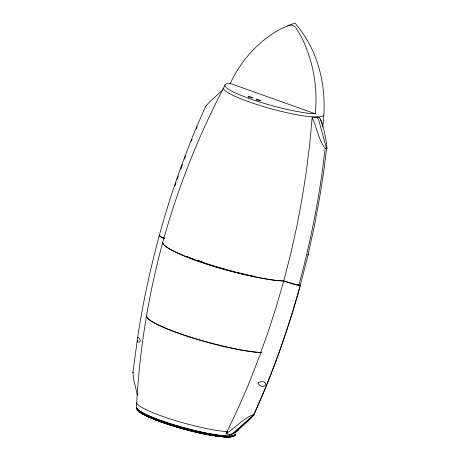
<?xml version="1.0" encoding="UTF-8"?>
<svg xmlns="http://www.w3.org/2000/svg" width="460" height="460" viewBox="0 0 460 460"><rect width="100%" height="100%" fill="white"/><g stroke="black" fill="none" stroke-linecap="round" stroke-linejoin="round"><path stroke-width="0.69" d="M136.488 407.037C139.276 351.497 148.12 296.303 162.679 242.638A69.713 10.062 15.3 0 0 204.481 263.425A69.713 10.062 15.3 0 0 277.76 280.715C285.591 280.364 292.485 284.935 300.202 285.597A819.887 719.63 89.8 0 1 261.993 396.261L253.655 415.156L232.915 433.648L230.305 434.769L226.429 433.901L226.124 433.481L236.227 412.516L247.451 387.078L260.964 352.642L255.288 352.205A65.906 9.516 15.3 0 1 186.018 335.857A65.906 9.516 15.3 0 1 146.498 316.21M322.69 127.081C327.347 93.115 320.948 56.971 299.92 29.279L294.975 23L287.701 25.771M312.122 117.84C317.176 127.598 318.193 139.506 325.145 148.396L327.112 148.39C325.64 137.954 324.191 126.822 319.418 117.375L316.192 117.053L312.702 117.398L312.122 117.84L309.954 141.91L306.504 170.108L302.157 198.151L296.913 225.986L290.789 253.592L283.791 280.922L277.805 280.542A69.713 10.062 15.3 0 1 204.527 263.252A69.713 10.062 15.3 0 1 162.731 242.466C177.715 188.077 198.599 135.349 224.888 85.433M137.373 395.134L133.843 380.035L132.888 372.623L137.603 337.801C142.709 303.381 150.23 269.359 159.212 235.756L159.752 235.595M325.145 148.396L322.558 169.527A819.358 719.164 89.8 0 1 298.822 285.269L283.791 280.922M283.739 281.094L275.873 308.119L267.151 334.799L260.688 352.55M174.915 186.093L176.036 182.666M177.14 179.291L178.359 175.939M180.797 169.234L182.505 164.542M184.454 159.183L185.679 155.831M137.603 337.801C138.558 336.208 140.317 340.055 140.323 340.952L139.604 341.889L137.919 342.2L137.304 341.768L137.178 340.544M191.383 141.249L192.177 139.271M196.42 128.714L197.213 126.73M222.657 89.999L210.024 101.562L205.85 105.926L197.443 124.988A819.358 719.164 89.8 0 0 159.258 235.577L160.925 236.785L164.674 238.418M226.929 436.891L228.631 436.701L229.96 434.763L232.961 433.475L253.707 414.983L262.039 396.089A819.887 719.63 89.8 0 0 300.248 285.424L307.567 256.858L313.967 228.011L319.447 198.915L323.995 169.608L326.565 148.661L318.722 119.991L316.986 117.133M235.025 432.952L250.021 419.278L254.196 414.914L253.707 414.983M238.361 430.048L234.956 432.831L229.96 434.763M226.124 433.481C235.169 428.076 242.316 419.399 252.183 415.098L253.655 415.156M132.888 372.623L133.434 372.353M308.085 254.524L308.625 254.363M307.981 254.984L308.522 254.823L308.137 254.357M159.258 235.577L159.798 235.416M205.85 105.926L206.344 105.857M230.236 83.473L226.521 83.887A51.175 7.389 15.3 0 0 249.768 98.699A51.175 7.389 15.3 0 0 309.367 113.384L315.307 113.758A125.948 110.544 89.8 0 0 300.984 36.254L296.878 29.296C295.188 25.645 291.145 23.862 287.506 25.961L280.657 29.02A125.948 110.544 89.8 0 0 230.236 83.473L315.307 113.758M298.822 285.269L300.248 285.424L298.937 284.953M227.401 433.032L227.982 433.147M296.913 284.43L300.202 285.597M164.628 238.59L160.879 236.957L159.212 235.756M320.712 119.353L322.115 123.901M227.717 431.71A52.457 7.573 15.3 0 1 171.333 419.319A52.457 7.573 15.3 0 1 136.775 402.672M261.798 352.573A65.906 9.516 15.3 0 1 190.762 337.203A65.906 9.516 15.3 0 1 146.55 316.031M252.661 275.971A66.545 9.608 15.3 0 1 247.589 274.873M246.192 274.562A66.545 9.608 15.3 0 1 242.098 273.608M240.712 273.28A66.545 9.608 15.3 0 1 236.526 272.245M235.129 271.889A66.545 9.608 15.3 0 1 230.937 270.802M229.58 270.44A66.545 9.608 15.3 0 1 227.573 269.893M226.228 269.525A66.545 9.608 15.3 0 1 214.256 266.041M213.607 265.84A66.545 9.608 15.3 0 1 198.087 260.705M194.528 259.411A66.545 9.608 15.3 0 1 192.441 258.635M191.084 258.112A66.545 9.608 15.3 0 1 186.559 256.318M223.445 88.291A51.819 7.481 15.3 0 0 254.512 103.741A51.819 7.481 15.3 0 0 308.976 116.593L316.882 117.093L321.833 116.547A51.819 7.481 15.3 0 0 323.483 114.983M202.664 262.108A66.545 9.608 15.3 0 1 198.139 260.532M235.928 433.849A51.508 7.435 15.3 0 1 186.415 428.341A51.508 7.435 15.3 0 1 136.488 407.318M234.226 435.39A50.238 7.251 15.3 0 1 233.421 436.149M232.72 436.442A50.238 7.251 15.3 0 1 179.693 427.8A50.238 7.251 15.3 0 1 137.333 409.049M234.594 434.855A50.485 7.285 15.3 0 1 186.064 429.456A50.485 7.285 15.3 0 1 137.132 408.848M235.566 434.28A51.273 7.4 15.3 0 1 186.277 428.8A51.273 7.4 15.3 0 1 136.58 407.87M235.761 434.073A51.405 7.423 15.3 0 1 186.346 428.576A51.405 7.423 15.3 0 1 136.516 407.594M235.112 434.619A50.922 7.348 15.3 0 1 186.162 429.174A50.922 7.348 15.3 0 1 136.798 408.394M231.621 436.367A49.134 7.095 15.3 0 1 229.983 436.712M228.568 436.839A49.134 7.095 15.3 0 1 152.358 418.514M151.639 418.209A49.134 7.095 15.3 0 1 139.995 411.924M232.168 436.471A49.697 7.176 15.3 0 1 182.206 428.622A49.697 7.176 15.3 0 1 138.08 410.216M235.347 434.464A51.112 7.377 15.3 0 1 186.219 429.002A51.112 7.377 15.3 0 1 136.672 408.135M232.444 436.471A49.973 7.216 15.3 0 1 179.699 427.875A49.973 7.216 15.3 0 1 137.557 409.222M234.859 434.752A50.715 7.32 15.3 0 1 186.11 429.329A50.715 7.32 15.3 0 1 136.948 408.629M258.123 382.892L258.106 383.519C264.983 392.351 270.405 378.419 258.56 382.392L258.123 382.892M248.797 97.083A2.375 0.345 15.3 0 0 252.632 97.945A2.375 0.345 15.3 0 0 249.809 96.761A2.375 0.345 15.3 0 0 248.797 97.083M256.76 99.918A2.375 0.345 15.3 0 0 260.596 100.78A2.375 0.345 15.3 0 0 257.772 99.596A2.375 0.345 15.3 0 0 256.76 99.918"/></g></svg>
